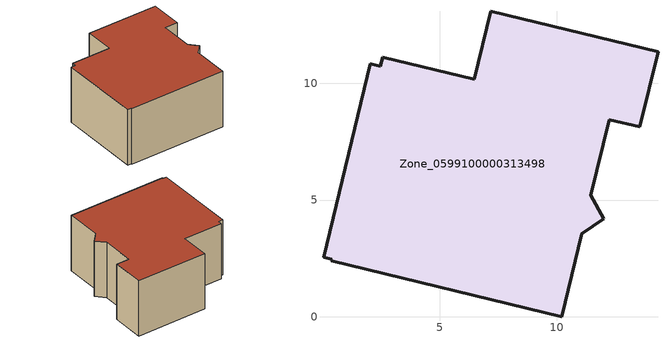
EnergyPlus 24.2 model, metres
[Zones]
Zone_0599100000313498
 floor ground (C_G): 6.48,10.17 7.19,13.09 14.34,11.35 13.56,8.13 12.26,8.45 11.47,5.2 12.02,4.2 11.07,3.56 10.21,0 0.36,2.39 0.38,2.47 0.02,2.56 2.01,10.84 2.46,10.73 2.56,11.12 z0
 wall outside (C_F): 11.07,3.56 12.02,4.2 11.47,5.2 12.26,8.45 13.56,8.13 14.34,11.35 7.19,13.09 6.48,10.17 2.56,11.12 2.46,10.73 2.01,10.84 0.02,2.56 0.38,2.47 0.36,2.39 10.21,0 11.07,3.56 z0:5.96
 roof outside (C_R): 0.36,2.39 10.21,0 11.07,3.56 12.02,4.2 11.47,5.2 12.26,8.45 13.56,8.13 14.34,11.35 7.19,13.09 6.48,10.17 2.56,11.12 2.46,10.73 2.01,10.84 0.02,2.56 0.38,2.47 z5.96
[BUILDING]
Pand.0599100000313498: North Axis=0; Terrain=City; Loads Convergence Tolerance Value=0.04; Temperature Convergence Tolerance Value=0.4; Solar Distribution=FullExterior; Maximum Number of Warmup Days=25; Minimum Number of Warmup Days=1
[Site:Location]
Rotterdam.The.Hague.AP_ZH_NLD Design_Conditions: Latitude=51.96; Longitude=4.45; Time Zone=1; Elevation=-4.5
[SITE:GROUNDTEMPERATURE:BUILDINGSURFACE]
18, 18, 18, 18, 18, 18, 18, 18, 18, 18, 18, 18
[MATERIAL] Thermal Absorptance=0.9; Solar Absorptance=0.7; Visible Absorptance=0.7
Name | Roughness | Thickness | Conductivity | Density | Specific Heat
G.D.1992-2005 | MediumSmooth | 0.15 | 0.06 | 540 | 1210
F.D.1992-2005 | Rough | 0.3 | 0.12 | 1920 | 840
R.D.1992-2005 | MediumRough | 0.2 | 0.08 | 1500 | 1000
[CONSTRUCTION]
C_G: G.D.1992-2005
C_F: F.D.1992-2005
C_R: R.D.1992-2005
[ZONE]
Zone_0599100000313498: Type=1; Multiplier=1; Ceiling Height=Autocalculate; Volume=Autocalculate; Floor Area=autocalculate; Part of Total Floor Area=Yes
[ZONEINFILTRATION:DESIGNFLOWRATE]
Infil_Zone_0599100000313498: Zone or ZoneList or Space or SpaceList=Zone_0599100000313498; Schedule=AlwaysOn; Design Flow Rate Calculation Method=Flow/Area; Flow Rate per Floor Area=0.0021; Constant Term Coefficient=1; Temperature Term Coefficient=0; Velocity Term Coefficient=0; Velocity Squared Term Coefficient=0
[HVACTEMPLATE:ZONE:IDEALLOADSAIRSYSTEM]
Zone_0599100000313498: Maximum Heating Supply Air Temperature=50; Minimum Cooling Supply Air Temperature=13; Maximum Heating Supply Air Humidity Ratio=0.0156; Minimum Cooling Supply Air Humidity Ratio=0.0077; Heating Limit=NoLimit; Cooling Limit=NoLimit; Dehumidification Control Type=ConstantSensibleHeatRatio; Cooling Sensible Heat Ratio=0.7; Dehumidification Setpoint=60; Humidification Control Type=None; Humidification Setpoint=30; Outdoor Air Method=None; Outdoor Air Flow Rate per Person=0.00944; Outdoor Air Flow Rate per Zone Floor Area=0; Outdoor Air Flow Rate per Zone=0; Demand Controlled Ventilation Type=None; Outdoor Air Economizer Type=NoEconomizer; Heat Recovery Type=None; Sensible Heat Recovery Effectiveness=0.7; Latent Heat Recovery Effectiveness=0.65
[ZONECONTROL:THERMOSTAT]
ThermostatControl_Zone_0599100000313498: Zone or ZoneList=Zone_0599100000313498; Control Type Schedule=DualSetpointControlType; Control 1=Thermostat_Zone_0599100000313498; Temperature Difference Between Cutout And Setpoint=0
[THERMOSTATSETPOINT:DUALSETPOINT]
Thermostat_Zone_0599100000313498: Heating Setpoint Temperature Schedule=HeatingSetpoint_Zone_0599100000313498; Cooling Setpoint Temperature Schedule=CoolingSetpoint_Zone_0599100000313498
[SCHEDULE:COMPACT]
HeatingSetpoint_Zone_0599100000313498: Through: 12/31, For: AllDays, Until: 24:00, 21
CoolingSetpoint_Zone_0599100000313498: Through: 12/31, For: AllDays, Until: 24:00, 24
DualSetpointControlType: Through: 12/31, For: AllDays, Until: 24:00, 4
AlwaysOn: Through: 12/31, For: AllDays, Until: 24:00, 1
